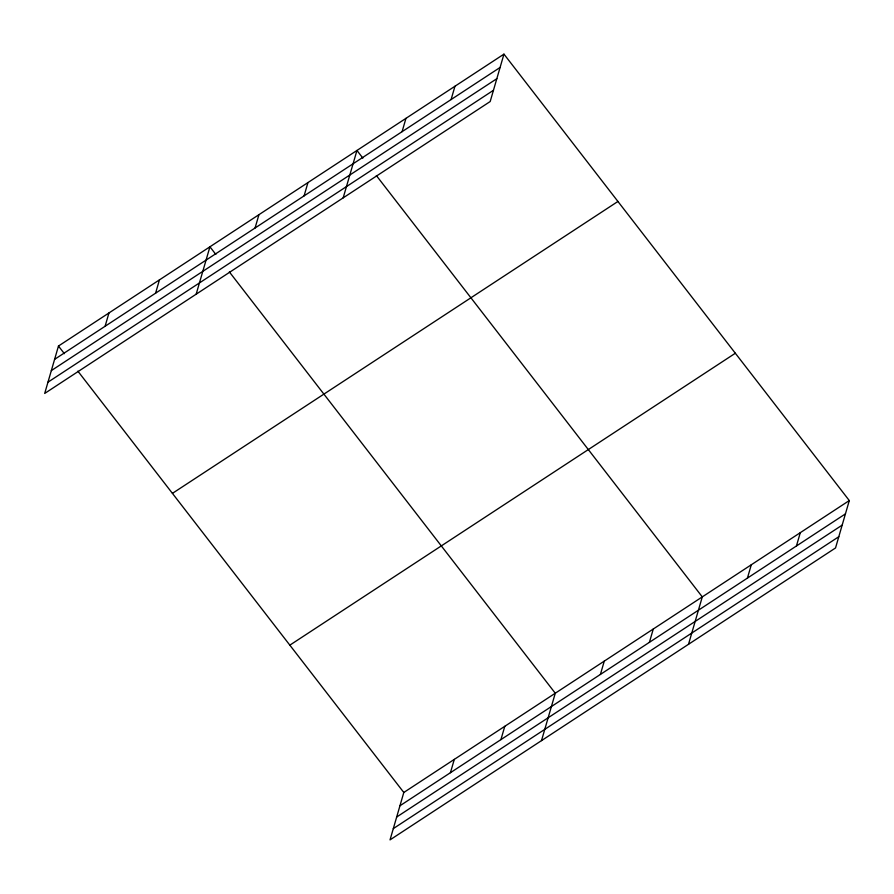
<?xml version="1.0" encoding="UTF-8"?>
<svg xmlns="http://www.w3.org/2000/svg" width="894" height="894" viewBox="0 0 894 894"><rect width="100%" height="100%" fill="white"/><g stroke="black" fill="none" stroke-linecap="round" stroke-linejoin="round"><path stroke-width="1.34" d="M503.959 54.132L58.468 346.045L44.7 393.438L490.191 101.525L503.959 54.132L849.3 500.562L835.532 547.955L390.041 839.868L403.809 792.475L849.3 500.562M105.09 326.276L108.956 312.956M155.578 293.187L159.445 279.878M196.166 294.182L209.934 246.789L215.845 254.432M255.069 227.992L258.936 214.683M304.083 195.887L307.949 182.577M343.184 197.853L356.952 150.46L362.863 158.104M402.088 131.664L405.954 118.354M451.09 99.558L454.957 86.249M450.431 772.707L454.297 759.386M500.919 739.617L504.786 726.308M541.507 740.612L555.275 693.219L229.356 271.899M600.41 674.422L604.277 661.113M649.413 642.317L653.279 629.007M688.514 644.283L702.282 596.89L376.363 175.559M747.429 578.094L751.295 564.784M796.431 545.988L800.298 532.679M54.601 359.354L500.092 67.452M51.338 370.597L496.829 78.694M47.963 382.185L493.466 90.283M172.43 493.365L617.922 201.463M289.846 645.155L735.337 353.242M399.942 805.785L845.433 513.882M396.668 817.027L842.17 525.124M393.304 828.615L838.795 536.713M58.468 346.045L64.379 353.678M77.879 371.144L403.809 792.475"/></g></svg>
